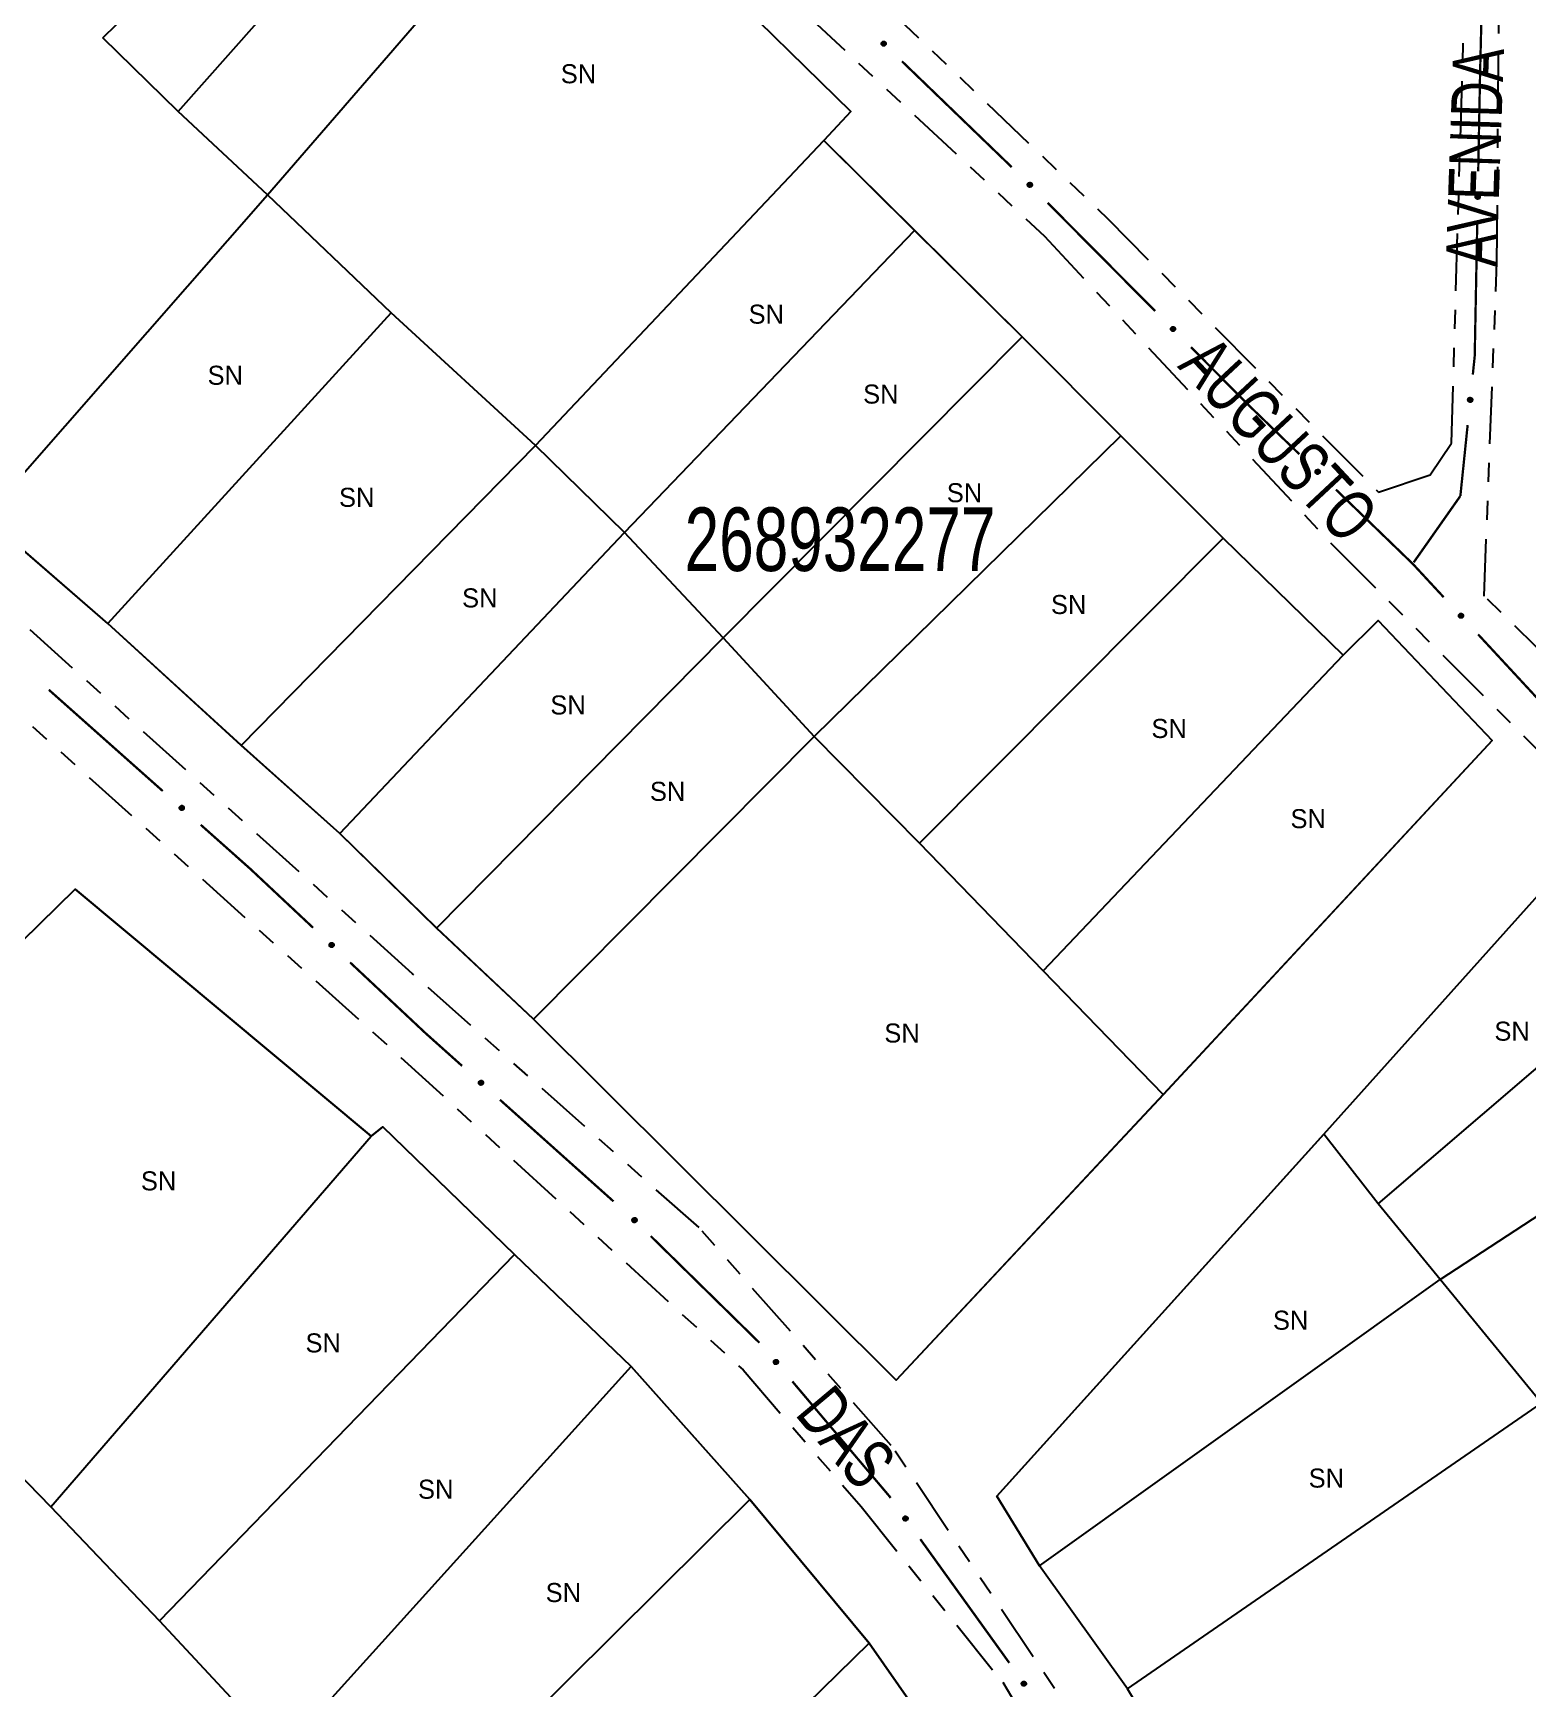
# Model space of a CAD drawing. Extents: x 207981 to 210201, y 4876477 to 4878908.
# Drawn here: x 209079.4 to 209197.1, y 4877688.4 to 4877818.8 of the extents above; entities that cross this region are included whole.
import ezdxf
from ezdxf.enums import TextEntityAlignment as Align

# ---------------------------------------------------------------- set-up
doc = ezdxf.new("R2010")
doc.units = 0
doc.header["$LTSCALE"] = 1.5
doc.header["$MEASUREMENT"] = 0
doc.linetypes.add('TRACO_25', pattern=[8, 3, -1, 1, -1, 1, -1])
for name, color, linetype in [('CD_MALHA_LOTES', 7, 'CONTINUOUS'), ('CD_TXT_QUADRA', 255, 'CONTINUOUS'), ('RU-QUADRA', 210, 'CONTINUOUS'), ('SV-EIXO-RUA-N-PAV', 6, 'CONTINUOUS'), ('SV-RUA-NAO-PAV', 7, 'CONTINUOUS'), ('SV-TXT-RUA-N-PAV', 7, 'CONTINUOUS'), ('Th_NmrPort', 1, 'CONTINUOUS')]:
    doc.layers.add(name, color=color, linetype=linetype)
doc.styles.add('ARIAL', font='ARIAL.SHX')

msp = doc.modelspace()

# ---------------------------------------------------------------- linework, layer by layer
at = {"layer": 'CD_MALHA_LOTES', "linetype": 'Continuous', "flags": 128}
for points in [[(209090.82, 4877812.59), (209115.28, 4877840.17)], [(209097.83, 4877806.03), (209121.98, 4877833.92)], [(209121.98, 4877833.92), (209143.77, 4877812.59)], [(209084.88, 4877818.38), (209085.95, 4877819.44)], [(209090.82, 4877812.59), (209084.88, 4877818.38)], [(209097.83, 4877806.03), (209090.82, 4877812.59)], [(209143.77, 4877812.59), (209141.64, 4877810.3)], [(209118.94, 4877786.3), (209141.64, 4877810.3)], [(209141.64, 4877810.3), (209148.8, 4877803.22)], [(209075.59, 4877780.66), (209097.83, 4877806.03)], [(209107.585, 4877796.7425), (209097.83, 4877806.03)], [(209125.94, 4877779.45), (209148.8, 4877803.22)], [(209148.8, 4877803.22), (209157.26, 4877794.84)], [(209085.26, 4877772.28), (209107.585, 4877796.7425)], [(209118.94, 4877786.3), (209107.585, 4877796.7425)], [(209133.72, 4877771.14), (209157.26, 4877794.84)], [(209157.26, 4877794.84), (209165.03, 4877787.06)], [(209140.88, 4877763.37), (209165.03, 4877787.06)], [(209165.03, 4877787.06), (209173.1, 4877778.99)], [(209095.77, 4877762.68), (209118.94, 4877786.3)], [(209125.94, 4877779.45), (209118.94, 4877786.3)], [(209085.26, 4877772.28), (209075.59, 4877780.66)], [(209103.55, 4877755.75), (209125.94, 4877779.45)], [(209133.72, 4877771.14), (209125.94, 4877779.45)], [(209149.18, 4877754.99), (209173.1, 4877778.99)], [(209173.1, 4877778.99), (209182.55, 4877769.77)], [(209095.77, 4877762.68), (209085.26, 4877772.28)], [(209182.55, 4877769.77), (209185.29, 4877772.51)], [(209185.29, 4877772.51), (209194.28, 4877763.07)], [(209111.16, 4877748.28), (209133.72, 4877771.14)], [(209133.72, 4877771.14), (209140.88, 4877763.37)], [(209158.93, 4877744.93), (209182.55, 4877769.77)], [(209103.55, 4877755.75), (209095.77, 4877762.68)], [(209140.88, 4877763.37), (209118.78, 4877741.12)], [(209149.18, 4877754.99), (209140.88, 4877763.37)], [(209194.28, 4877763.07), (209168.38, 4877735.18)], [(209111.16, 4877748.28), (209103.55, 4877755.75)], [(209158.93, 4877744.93), (209149.18, 4877754.99)], [(209181.03, 4877732.06), (209201.98, 4877755.45)], [(209057.49, 4877726.66), (209082.71, 4877751.35)], [(209082.71, 4877751.35), (209106.01, 4877731.9)], [(209118.78, 4877741.12), (209111.16, 4877748.28)], [(209185.29, 4877726.57), (209209.75, 4877747.52)], [(209168.38, 4877735.18), (209158.93, 4877744.93)], [(209147.35, 4877712.71), (209118.78, 4877741.12)], [(209190.17, 4877720.63), (209215.24, 4877737.01)], [(209168.38, 4877735.18), (209147.35, 4877712.71)], [(209106.01, 4877731.9), (209106.92, 4877732.65)], [(209106.92, 4877732.65), (209117.28, 4877722.6)], [(209080.79, 4877702.72), (209106.01, 4877731.9)], [(209181.03, 4877732.06), (209155.28, 4877703.56)], [(209185.29, 4877726.57), (209181.03, 4877732.06)], [(209080.79, 4877702.72), (209057.49, 4877726.66)], [(209190.17, 4877720.63), (209185.29, 4877726.57)], [(209089.34, 4877693.75), (209117.28, 4877722.6)], [(209117.28, 4877722.6), (209126.47, 4877713.78)], [(209158.63, 4877698.08), (209190.17, 4877720.63)], [(209198.17, 4877710.88), (209190.17, 4877720.63)], [(209099.01, 4877683.38), (209126.47, 4877713.78)], [(209126.47, 4877713.78), (209135.82, 4877703.31)], [(209165.56, 4877688.4), (209198.17, 4877710.88)], [(209089.34, 4877693.75), (209080.79, 4877702.72)], [(209107.18, 4877674.88), (209135.82, 4877703.31)], [(209135.82, 4877703.31), (209145.23, 4877691.98)], [(209155.28, 4877703.56), (209158.63, 4877698.08)], [(209165.56, 4877688.4), (209158.63, 4877698.08)], [(209095.32, 4877687.33), (209089.34, 4877693.75)], [(209117.02, 4877664.41), (209145.23, 4877691.98)], [(209145.23, 4877691.98), (209162.54, 4877667.19)], [(209184.15, 4877657.55), (209165.56, 4877688.4)]]:
    msp.add_lwpolyline(points, dxfattribs=at)
at = {"layer": 'RU-QUADRA', "linetype": 'Continuous', "flags": 128}
msp.add_lwpolyline([(209040.611129, 4877812.488469), (209066.138132, 4877838.033061), (209091.736931, 4877862.946178), (209100.42, 4877854.11), (209108.117114, 4877846.794555), (209115.28, 4877840.17), (209121.983131, 4877833.918968), (209143.77, 4877812.59), (209141.64, 4877810.3), (209148.80092, 4877803.215647), (209157.257666, 4877794.835088), (209165.02873, 4877787.064024), (209173.104542, 4877778.988212), (209182.551718, 4877769.769597), (209185.294446, 4877772.512326), (209194.284501, 4877763.06515), (209168.380954, 4877735.180744), (209147.353369, 4877712.705608), (209118.783281, 4877741.123322), (209111.164591, 4877748.284891), (209103.5459, 4877755.751207), (209095.774836, 4877762.684215), (209085.261044, 4877772.283765), (209075.585307, 4877780.664324)], close=True, dxfattribs=at)
for points in [[(209184.15, 4877657.55), (209165.56, 4877688.4), (209158.63, 4877698.08), (209155.28, 4877703.56), (209181.03, 4877732.06), (209201.98, 4877755.45), (209209.75, 4877747.52), (209217.98, 4877738.99), (209215.24, 4877737.01), (209240.23, 4877712.1), (209263.92, 4877687.64)], [(209162.542324, 4877667.189465), (209145.22932, 4877691.983396), (209135.824725, 4877703.311658), (209126.473566, 4877713.784957), (209117.282712, 4877722.601764), (209106.916284, 4877732.647581), (209106.007885, 4877731.899489), (209082.710139, 4877751.3499), (209057.488727, 4877726.662839), (209046.801687, 4877716.403281), (209037.397092, 4877707.85365), (209029.061202, 4877699.62463), (209018.374162, 4877690.006294), (209008.221475, 4877680.387959)]]:
    msp.add_lwpolyline(points, dxfattribs=at)
at = {"layer": 'SV-EIXO-RUA-N-PAV', "const_width": 0.18}
for points in [[(209193.323808, 4877815.661987), (209193.42581, 4877819.86447)], [(209147.801958, 4877816.539071), (209156.441479, 4877808.210885)], [(209193.308691, 4877814.865851), (209193.323808, 4877815.661987)], [(209193.175804, 4877807.867112), (209193.308691, 4877814.865851)], [(209159.278898, 4877805.391767), (209167.734562, 4877796.876972)], [(209192.899931, 4877793.337813), (209193.099868, 4877803.867833)], [(209170.553117, 4877794.038707), (209174.78095, 4877789.781309)], [(209192.750145, 4877791.877393), (209192.852173, 4877792.872174)], [(209192.852173, 4877792.872174), (209192.899931, 4877793.337813)], [(209174.78095, 4877789.781309), (209175.000629, 4877789.560094)], [(209175.000629, 4877789.560094), (209179.090083, 4877785.606308)], [(209191.769593, 4877782.317018), (209192.342029, 4877787.898267)], [(209181.96581, 4877782.825985), (209187.717263, 4877777.265338)], [(209188.095995, 4877777.089205), (209191.545668, 4877781.998355)], [(209191.545668, 4877781.998355), (209191.769593, 4877782.317018)], [(209187.717263, 4877777.265338), (209188.038881, 4877776.95439)], [(209188.038881, 4877776.95439), (209190.453123, 4877774.348106)], [(209193.171371, 4877771.413634), (209198.607867, 4877765.544689)], [(209080.625493, 4877767.055864), (209089.594405, 4877759.083498)], [(209092.584042, 4877756.426042), (209096.321088, 4877753.104223)], [(209096.321088, 4877753.104223), (209096.46215, 4877752.978835)], [(209096.46215, 4877752.978835), (209101.431222, 4877748.32033)], [(209104.349371, 4877745.584566), (209110.185668, 4877740.113036)], [(209110.185668, 4877740.113036), (209110.303707, 4877740.002375)], [(209110.303707, 4877740.002375), (209113.164093, 4877737.443083)], [(209116.145058, 4877734.775903), (209125.087954, 4877726.774365)], [(209128.012743, 4877724.04724), (209136.577444, 4877715.642129)], [(209139.170468, 4877712.597292), (209146.271949, 4877704.196759)], [(209146.271949, 4877704.196759), (209146.823173, 4877703.544702)], [(209146.823173, 4877703.544702), (209146.908526, 4877703.426041)], [(209149.244244, 4877700.178823), (209156.251397, 4877690.437171)]]:
    msp.add_lwpolyline(points, dxfattribs=at)
at = {"layer": 'SV-EIXO-RUA-N-PAV'}
for points in [[(209146.334992, 4877818.106072), (209146.383874, 4877818.107663), (209146.426211, 4877818.099033), (209146.459451, 4877818.081673), (209146.484824, 4877818.058672), (209146.508132, 4877818.032218), (209146.525746, 4877818.000363), (209146.537465, 4877817.960676), (209146.539404, 4877817.911651), (209146.527714, 4877817.868862), (209146.512437, 4877817.835363), (209146.489977, 4877817.807525), (209146.463899, 4877817.785313), (209146.430204, 4877817.768111), (209146.38987, 4877817.756628), (209146.340526, 4877817.755871), (209146.299078, 4877817.764616), (209146.267368, 4877817.782252), (209146.239524, 4877817.805009), (209146.216052, 4877817.832301), (209146.198942, 4877817.863671), (209146.187454, 4877817.904303), (209146.187352, 4877817.953014), (209146.195602, 4877817.994454), (209146.212788, 4877818.026403), (209146.235809, 4877818.053311), (209146.262058, 4877818.077011), (209146.293343, 4877818.096051), (209146.334992, 4877818.106072)], [(209157.846487, 4877806.990417), (209157.895393, 4877806.99094), (209157.937531, 4877806.981388), (209157.970384, 4877806.963306), (209157.995249, 4877806.939758), (209158.017974, 4877806.912801), (209158.034889, 4877806.880569), (209158.045738, 4877806.840636), (209158.046607, 4877806.79158), (209158.033985, 4877806.749056), (209158.017981, 4877806.715899), (209157.994919, 4877806.688558), (209157.968362, 4877806.666921), (209157.934299, 4877806.650457), (209157.893724, 4877806.639858), (209157.844376, 4877806.640178), (209157.803128, 4877806.649826), (209157.77181, 4877806.66815), (209157.74447, 4877806.691509), (209157.7216, 4877806.719307), (209157.705178, 4877806.751043), (209157.69458, 4877806.791916), (209157.695541, 4877806.840618), (209157.704694, 4877806.881868), (209157.722573, 4877806.913434), (209157.746177, 4877806.939833), (209157.772937, 4877806.962955), (209157.80463, 4877806.981307), (209157.846487, 4877806.990417)], [(209193.025048, 4877805.725908), (209192.990631, 4877805.760658), (209192.968158, 4877805.797561), (209192.958273, 4877805.833735), (209192.957873, 4877805.867979), (209192.961409, 4877805.903058), (209192.972778, 4877805.937638), (209192.993897, 4877805.973224), (209193.028514, 4877806.007993), (209193.067831, 4877806.02853), (209193.102777, 4877806.040119), (209193.13846, 4877806.042592), (209193.17248, 4877806.038585), (209193.20801, 4877806.025589), (209193.243863, 4877806.003834), (209193.277983, 4877805.96818), (209193.299767, 4877805.93185), (209193.308409, 4877805.896609), (209193.310669, 4877805.86072), (209193.306629, 4877805.82495), (209193.295274, 4877805.79107), (209193.273305, 4877805.75501), (209193.237668, 4877805.721801), (209193.201681, 4877805.69966), (209193.166572, 4877805.690525), (209193.131188, 4877805.689096), (209193.095961, 4877805.692216), (209193.060724, 4877805.702196), (209193.025048, 4877805.725908)], [(209169.120706, 4877795.637357), (209169.169612, 4877795.637879), (209169.211751, 4877795.628328), (209169.244604, 4877795.610246), (209169.269469, 4877795.586697), (209169.292193, 4877795.559741), (209169.309108, 4877795.527508), (209169.319958, 4877795.487575), (209169.320826, 4877795.43852), (209169.308204, 4877795.395996), (209169.2922, 4877795.362839), (209169.269138, 4877795.335497), (209169.242581, 4877795.31386), (209169.208519, 4877795.297397), (209169.167943, 4877795.286798), (209169.118595, 4877795.287118), (209169.077348, 4877795.296765), (209169.04603, 4877795.31509), (209169.018689, 4877795.338449), (209168.995819, 4877795.366247), (209168.979398, 4877795.397983), (209168.968799, 4877795.438856), (209168.969761, 4877795.487558), (209168.978913, 4877795.528807), (209168.996793, 4877795.560374), (209169.020396, 4877795.586773), (209169.047156, 4877795.609894), (209169.078849, 4877795.628247), (209169.120706, 4877795.637357)], [(209192.421921, 4877789.75613), (209192.390512, 4877789.793621), (209192.371184, 4877789.832264), (209192.36434, 4877789.869135), (209192.366788, 4877789.903293), (209192.373229, 4877789.937957), (209192.387432, 4877789.971473), (209192.411437, 4877790.00518), (209192.448823, 4877790.036951), (209192.489711, 4877790.054149), (209192.5255, 4877790.062793), (209192.561266, 4877790.062291), (209192.594835, 4877790.05547), (209192.629161, 4877790.039565), (209192.663082, 4877790.014905), (209192.69412, 4877789.976538), (209192.712809, 4877789.938523), (209192.718492, 4877789.902686), (209192.71776, 4877789.866733), (209192.710761, 4877789.831423), (209192.696628, 4877789.798604), (209192.671738, 4877789.764495), (209192.633464, 4877789.734363), (209192.595762, 4877789.71529), (209192.560014, 4877789.709105), (209192.524634, 4877789.710623), (209192.489788, 4877789.71666), (209192.455503, 4877789.729535), (209192.421921, 4877789.75613)], [(209180.501165, 4877784.395156), (209180.55005, 4877784.396674), (209180.592374, 4877784.387982), (209180.625588, 4877784.370572), (209180.650927, 4877784.347535), (209180.674196, 4877784.321046), (209180.691763, 4877784.289164), (209180.703423, 4877784.24946), (209180.705289, 4877784.200433), (209180.693536, 4877784.157661), (209180.678209, 4877784.124185), (209180.655708, 4877784.09638), (209180.629597, 4877784.074207), (209180.595877, 4877784.057054), (209180.555526, 4877784.045631), (209180.506181, 4877784.044947), (209180.464746, 4877784.053753), (209180.433062, 4877784.071436), (209180.405252, 4877784.094234), (209180.381821, 4877784.121562), (209180.364756, 4877784.152957), (209180.353328, 4877784.193605), (209180.353299, 4877784.242317), (209180.36161, 4877784.283744), (209180.378843, 4877784.315668), (209180.401905, 4877784.342542), (209180.428189, 4877784.366203), (209180.459502, 4877784.385196), (209180.501165, 4877784.395156)], [(209191.795364, 4877773.061083), (209191.844259, 4877773.059906), (209191.88604, 4877773.048897), (209191.918245, 4877773.029684), (209191.942277, 4877773.005286), (209191.964051, 4877772.977556), (209191.979836, 4877772.944756), (209191.989292, 4877772.90447), (209191.988455, 4877772.855414), (209191.974364, 4877772.813354), (209191.957217, 4877772.780773), (209191.933219, 4877772.754249), (209191.905927, 4877772.733548), (209191.871313, 4877772.718278), (209191.830394, 4877772.709094), (209191.781086, 4877772.711129), (209191.740199, 4877772.722203), (209191.709537, 4877772.741605), (209191.683024, 4877772.7659), (209191.661134, 4877772.794476), (209191.645825, 4877772.826763), (209191.636652, 4877772.867979), (209191.639306, 4877772.916619), (209191.649885, 4877772.957525), (209191.668851, 4877772.988452), (209191.693357, 4877773.014015), (209191.720904, 4877773.036192), (209191.753216, 4877773.053433), (209191.795364, 4877773.061083)], [(209091.054969, 4877757.932501), (209091.103747, 4877757.936065), (209091.146398, 4877757.929153), (209091.180312, 4877757.913149), (209091.206594, 4877757.891193), (209091.230951, 4877757.865702), (209091.249838, 4877757.834584), (209091.26315, 4877757.795403), (209091.267068, 4877757.746497), (209091.257116, 4877757.70327), (209091.243205, 4877757.669181), (209091.221888, 4877757.640459), (209091.196729, 4877757.617212), (209091.163756, 4877757.598662), (209091.123919, 4877757.585559), (209091.074646, 4877757.582809), (209091.032878, 4877757.589872), (209091.000482, 4877757.606213), (209090.971741, 4877757.627826), (209090.947186, 4877757.654149), (209090.928822, 4877757.684801), (209090.915702, 4877757.724936), (209090.913633, 4877757.773604), (209090.920202, 4877757.815342), (209090.936083, 4877757.84796), (209090.957999, 4877757.875776), (209090.983269, 4877757.900517), (209091.013759, 4877757.920805), (209091.054969, 4877757.932501)], [(209102.860765, 4877747.131025), (209102.90962, 4877747.133294), (209102.952074, 4877747.125254), (209102.985552, 4877747.108357), (209103.011242, 4877747.085712), (209103.034915, 4877747.059584), (209103.05297, 4877747.027977), (209103.065239, 4877746.988457), (209103.06786, 4877746.939464), (209103.056765, 4877746.896516), (209103.041956, 4877746.862808), (209103.019885, 4877746.83466), (209102.994118, 4877746.812088), (209102.960666, 4877746.794419), (209102.920495, 4877746.782377), (209102.871166, 4877746.780934), (209102.829601, 4877746.789101), (209102.797648, 4877746.806295), (209102.769491, 4877746.828663), (209102.745642, 4877746.855627), (209102.728097, 4877746.886756), (209102.716045, 4877746.927223), (209102.715267, 4877746.975929), (209102.72294, 4877747.017479), (209102.73968, 4877747.049664), (209102.762325, 4877747.07689), (209102.788242, 4877747.100952), (209102.819259, 4877747.120425), (209102.860765, 4877747.131025)], [(209114.6209, 4877736.287335), (209114.66969, 4877736.29074), (209114.712318, 4877736.283689), (209114.74618, 4877736.267575), (209114.77239, 4877736.245533), (209114.796664, 4877736.219963), (209114.815449, 4877736.188784), (209114.828634, 4877736.14956), (209114.832393, 4877736.100641), (209114.8223, 4877736.057447), (209114.808278, 4877736.023404), (209114.786867, 4877735.99475), (209114.761632, 4877735.971585), (209114.7286, 4877735.953143), (209114.68872, 4877735.94017), (209114.639438, 4877735.937581), (209114.597694, 4877735.94478), (209114.56535, 4877735.961226), (209114.536681, 4877735.982933), (209114.512211, 4877736.009335), (209114.493948, 4877736.040048), (209114.480958, 4877736.080224), (209114.479047, 4877736.128899), (209114.485752, 4877736.170616), (209114.50174, 4877736.203182), (209114.523746, 4877736.230926), (209114.549096, 4877736.255585), (209114.579652, 4877736.275773), (209114.6209, 4877736.287335)], [(209126.715111, 4877725.474925), (209126.764006, 4877725.476078), (209126.806265, 4877725.467071), (209126.839348, 4877725.449413), (209126.864514, 4877725.426187), (209126.887584, 4877725.399526), (209126.904913, 4877725.367514), (209126.916276, 4877725.327724), (209126.917777, 4877725.278684), (209126.905704, 4877725.236001), (209126.890129, 4877725.20264), (209126.867421, 4877725.175004), (209126.841145, 4877725.153026), (209126.807298, 4877725.136126), (209126.766862, 4877725.125004), (209126.717514, 4877725.124688), (209126.676146, 4877725.133803), (209126.644594, 4877725.151722), (209126.616955, 4877725.174727), (209126.593729, 4877725.202229), (209126.576899, 4877725.23375), (209126.565775, 4877725.274483), (209126.566109, 4877725.323194), (209126.574729, 4877725.364557), (209126.5922, 4877725.396352), (209126.615461, 4877725.423053), (209126.641921, 4877725.446517), (209126.673375, 4877725.465276), (209126.715111, 4877725.474925)], [(209137.870597, 4877714.305456), (209137.919388, 4877714.302062), (209137.960627, 4877714.289169), (209137.991928, 4877714.268516), (209138.014828, 4877714.243053), (209138.035322, 4877714.214364), (209138.049603, 4877714.180881), (209138.057222, 4877714.140208), (209138.054161, 4877714.09124), (209138.038177, 4877714.049863), (209138.01957, 4877714.018093), (209137.994394, 4877713.992685), (209137.966191, 4877713.973243), (209137.93092, 4877713.959558), (209137.889626, 4877713.95224), (209137.840462, 4877713.956509), (209137.800119, 4877713.969427), (209137.770368, 4877713.990199), (209137.744985, 4877714.015671), (209137.724413, 4877714.045211), (209137.710584, 4877714.078159), (209137.703291, 4877714.119749), (209137.708147, 4877714.168218), (209137.720571, 4877714.208602), (209137.74092, 4877714.238637), (209137.766561, 4877714.263062), (209137.795085, 4877714.283968), (209137.828145, 4877714.299725), (209137.870597, 4877714.305456)], [(209148.081849, 4877701.983352), (209148.130225, 4877701.976156), (209148.170331, 4877701.960079), (209148.199921, 4877701.937042), (209148.220762, 4877701.909867), (209148.238951, 4877701.879665), (209148.250572, 4877701.845168), (209148.254988, 4877701.804024), (209148.24811, 4877701.755445), (209148.228941, 4877701.715444), (209148.207908, 4877701.685225), (209148.180823, 4877701.661862), (209148.151186, 4877701.644684), (209148.114954, 4877701.633798), (209148.073215, 4877701.62973), (209148.024534, 4877701.637828), (209147.985324, 4877701.653859), (209147.957288, 4877701.676893), (209147.933973, 4877701.704271), (209147.915773, 4877701.735328), (209147.904561, 4877701.769256), (209147.90054, 4877701.811289), (209147.90917, 4877701.85923), (209147.924713, 4877701.89852), (209147.947346, 4877701.926872), (209147.974817, 4877701.949219), (209148.004889, 4877701.967831), (209148.039079, 4877701.980956), (209148.081849, 4877701.983352)], [(209157.409683, 4877688.979727), (209157.457804, 4877688.970984), (209157.497373, 4877688.953629), (209157.52621, 4877688.929656), (209157.546168, 4877688.901826), (209157.563379, 4877688.871056), (209157.573888, 4877688.836205), (209157.576983, 4877688.79494), (209157.568551, 4877688.746607), (209157.548109, 4877688.70724), (209157.526118, 4877688.677712), (209157.498297, 4877688.65523), (209157.468125, 4877688.63901), (209157.431563, 4877688.629292), (209157.389714, 4877688.626564), (209157.341319, 4877688.636219), (209157.302643, 4877688.653499), (209157.275359, 4877688.677419), (209157.252935, 4877688.705531), (209157.235739, 4877688.737156), (209157.225621, 4877688.771426), (209157.22295, 4877688.813566), (209157.233113, 4877688.861206), (209157.249907, 4877688.899978), (209157.273438, 4877688.92759), (209157.301612, 4877688.949044), (209157.332264, 4877688.966682), (209157.366858, 4877688.978704), (209157.409683, 4877688.979727)]]:
    msp.add_lwpolyline(points, close=True, dxfattribs=at)
for points in [[(209146.187352, 4877817.953014), (209146.430204, 4877817.768111)], [(209146.187454, 4877817.904303), (209146.38987, 4877817.756628)], [(209146.191229, 4877817.927095), (209146.40749, 4877817.764114)], [(209146.192344, 4877817.971507), (209146.442918, 4877817.779239)], [(209146.195602, 4877817.994454), (209146.463899, 4877817.785313)], [(209146.198814, 4877817.881878), (209146.35929, 4877817.761299)], [(209146.198942, 4877817.863671), (209146.340526, 4877817.755871)], [(209146.20616, 4877818.007466), (209146.474417, 4877817.798153)], [(209146.211063, 4877817.845432), (209146.314843, 4877817.764344)], [(209146.212788, 4877818.026403), (209146.489977, 4877817.807525)], [(209146.216052, 4877817.832301), (209146.299078, 4877817.764616)], [(209146.22587, 4877818.037743), (209146.498128, 4877817.820783)], [(209146.235809, 4877818.053311), (209146.512437, 4877817.835363)], [(209146.252421, 4877818.063321), (209146.517731, 4877817.856849)], [(209146.262058, 4877818.077011), (209146.527714, 4877817.868862)], [(209146.281008, 4877818.083146), (209146.530565, 4877817.893755)], [(209146.293343, 4877818.096051), (209146.539404, 4877817.911651)], [(209146.313525, 4877818.099183), (209146.534592, 4877817.937255)], [(209146.334992, 4877818.106072), (209146.537465, 4877817.960676)], [(209146.361653, 4877818.105857), (209146.525989, 4877817.985349)], [(209146.383874, 4877818.107663), (209146.525746, 4877818.000363)], [(209146.40803, 4877818.102847), (209146.509881, 4877818.021724)], [(209146.426211, 4877818.099033), (209146.508132, 4877818.032218)], [(209157.69458, 4877806.791916), (209157.893724, 4877806.639858)], [(209157.695541, 4877806.840618), (209157.934299, 4877806.650457)], [(209157.698852, 4877806.81462), (209157.911503, 4877806.646957)], [(209157.700936, 4877806.858997), (209157.947254, 4877806.661306)], [(209157.704694, 4877806.881868), (209157.968362, 4877806.666921)], [(209157.705178, 4877806.751043), (209157.844376, 4877806.640178)], [(209157.705448, 4877806.769249), (209157.863254, 4877806.645196)], [(209157.715533, 4877806.894646), (209157.979158, 4877806.679527)], [(209157.716898, 4877806.732544), (209157.818884, 4877806.64921)], [(209157.7216, 4877806.719307), (209157.803128, 4877806.649826)], [(209157.722573, 4877806.913434), (209157.994919, 4877806.688558)], [(209157.735899, 4877806.924486), (209158.003357, 4877806.701635)], [(209157.746177, 4877806.939833), (209158.017981, 4877806.715899)], [(209157.763003, 4877806.949479), (209158.023743, 4877806.737264)], [(209157.772937, 4877806.962955), (209158.033985, 4877806.749056)], [(209157.792016, 4877806.968675), (209158.037379, 4877806.773881)], [(209157.80463, 4877806.981307), (209158.046607, 4877806.79158)], [(209157.824875, 4877806.983998), (209158.042354, 4877806.817283)], [(209157.846487, 4877806.990417), (209158.045738, 4877806.840636)], [(209157.873138, 4877806.989619), (209158.034803, 4877806.865553)], [(209157.895393, 4877806.99094), (209158.034889, 4877806.880569)], [(209157.919437, 4877806.985599), (209158.019493, 4877806.902271)], [(209157.937531, 4877806.981388), (209158.017974, 4877806.912801)], [(209192.968158, 4877805.797561), (209192.961409, 4877805.903058)], [(209192.977729, 4877805.781639), (209192.967912, 4877805.911479)], [(209192.990631, 4877805.760658), (209192.972778, 4877805.937638)], [(209193.00707, 4877805.745598), (209192.983618, 4877805.948029)], [(209193.025048, 4877805.725908), (209192.993897, 4877805.973224)], [(209193.0447, 4877805.714859), (209193.013019, 4877805.987049)], [(209193.060724, 4877805.702196), (209193.028514, 4877806.007993)], [(209193.078574, 4877805.701933), (209193.047644, 4877806.013687)], [(209193.095961, 4877805.692216), (209193.067831, 4877806.02853)], [(209193.112551, 4877805.694464), (209193.083426, 4877806.029385)], [(209193.131188, 4877805.689096), (209193.102777, 4877806.040119)], [(209193.149361, 4877805.6924), (209193.123198, 4877806.039548)], [(209193.166572, 4877805.690525), (209193.13846, 4877806.042592)], [(209193.184961, 4877805.698548), (209193.155914, 4877806.037562)], [(209193.201681, 4877805.69966), (209193.17248, 4877806.038585)], [(209193.220718, 4877805.712881), (209193.191204, 4877806.027338)], [(209193.237668, 4877805.721801), (209193.20801, 4877806.025589)], [(209193.25403, 4877805.742274), (209193.22639, 4877806.011658)], [(209193.273305, 4877805.75501), (209193.243863, 4877806.003834)], [(209193.282015, 4877805.778591), (209193.26124, 4877805.978242)], [(209193.295274, 4877805.79107), (209193.277983, 4877805.96818)], [(209193.300398, 4877805.812361), (209193.289242, 4877805.943591)], [(209193.306629, 4877805.82495), (209193.299767, 4877805.93185)], [(209168.968799, 4877795.438856), (209169.167943, 4877795.286798)], [(209168.969761, 4877795.487558), (209169.208519, 4877795.297397)], [(209168.973071, 4877795.46156), (209169.185723, 4877795.293897)], [(209168.975155, 4877795.505937), (209169.221473, 4877795.308245)], [(209168.978913, 4877795.528807), (209169.242581, 4877795.31386)], [(209168.979398, 4877795.397983), (209169.118595, 4877795.287118)], [(209168.979667, 4877795.416188), (209169.137473, 4877795.292135)], [(209168.989753, 4877795.541586), (209169.253377, 4877795.326467)], [(209168.991118, 4877795.379484), (209169.093103, 4877795.296149)], [(209168.995819, 4877795.366247), (209169.077348, 4877795.296765)], [(209168.996793, 4877795.560374), (209169.269138, 4877795.335497)], [(209169.010119, 4877795.571426), (209169.277576, 4877795.348574)], [(209169.020396, 4877795.586773), (209169.2922, 4877795.362839)], [(209169.037222, 4877795.596418), (209169.297962, 4877795.384204)], [(209169.047156, 4877795.609894), (209169.308204, 4877795.395996)], [(209169.066235, 4877795.615615), (209169.311598, 4877795.420821)], [(209169.078849, 4877795.628247), (209169.320826, 4877795.43852)], [(209169.099094, 4877795.630938), (209169.316574, 4877795.464223)], [(209169.120706, 4877795.637357), (209169.319958, 4877795.487575)], [(209169.147357, 4877795.636559), (209169.309023, 4877795.512493)], [(209169.169612, 4877795.637879), (209169.309108, 4877795.527508)], [(209169.193657, 4877795.632538), (209169.293713, 4877795.549211)], [(209169.211751, 4877795.628328), (209169.292193, 4877795.559741)], [(209192.371184, 4877789.832264), (209192.373229, 4877789.937957)], [(209192.379399, 4877789.815602), (209192.380409, 4877789.945808)], [(209192.390512, 4877789.793621), (209192.387432, 4877789.971473)], [(209192.405642, 4877789.777247), (209192.399099, 4877789.980927)], [(209192.421921, 4877789.75613), (209192.411437, 4877790.00518)], [(209192.440587, 4877789.743486), (209192.431642, 4877790.017368)], [(209192.455503, 4877789.729535), (209192.448823, 4877790.036951)], [(209192.473269, 4877789.727789), (209192.468361, 4877790.041035)], [(209192.489788, 4877789.71666), (209192.489711, 4877790.054149)], [(209192.506508, 4877789.717521), (209192.505324, 4877790.053704)], [(209192.524634, 4877789.710623), (209192.5255, 4877790.062793)], [(209192.543018, 4877789.712405), (209192.545803, 4877790.060526)], [(209192.560014, 4877789.709105), (209192.561266, 4877790.062291)], [(209192.579007, 4877789.715572), (209192.578241, 4877790.055827)], [(209192.595762, 4877789.71529), (209192.594835, 4877790.05547)], [(209192.615831, 4877789.726884), (209192.612559, 4877790.042706)], [(209192.633464, 4877789.734363), (209192.629161, 4877790.039565)], [(209192.651471, 4877789.753405), (209192.64632, 4877790.024155)], [(209192.671738, 4877789.764495), (209192.663082, 4877790.014905)], [(209192.682378, 4877789.787271), (209192.678271, 4877789.987957)], [(209192.696628, 4877789.798604), (209192.69412, 4877789.976538)], [(209192.703505, 4877789.819396), (209192.703296, 4877789.951098)], [(209192.710761, 4877789.831423), (209192.712809, 4877789.938523)], [(209180.353299, 4877784.242317), (209180.595877, 4877784.057054)], [(209180.353328, 4877784.193605), (209180.555526, 4877784.045631)], [(209180.357137, 4877784.216392), (209180.573157, 4877784.053091)], [(209180.358318, 4877784.260802), (209180.608608, 4877784.068164)], [(209180.36161, 4877784.283744), (209180.629597, 4877784.074207)], [(209180.364655, 4877784.171164), (209180.524953, 4877784.050348)], [(209180.364756, 4877784.152957), (209180.506181, 4877784.044947)], [(209180.372187, 4877784.296741), (209180.640134, 4877784.08703)], [(209180.37685, 4877784.1347), (209180.480511, 4877784.053458)], [(209180.378843, 4877784.315668), (209180.655708, 4877784.09638)], [(209180.381821, 4877784.121562), (209180.464746, 4877784.053753)], [(209180.391942, 4877784.326989), (209180.663878, 4877784.109626)], [(209180.401905, 4877784.342542), (209180.678209, 4877784.124185)], [(209180.418531, 4877784.352528), (209180.683536, 4877784.145663)], [(209180.428189, 4877784.366203), (209180.693536, 4877784.157661)], [(209180.447147, 4877784.37231), (209180.696423, 4877784.18255)], [(209180.459502, 4877784.385196), (209180.705289, 4877784.200433)], [(209180.479688, 4877784.388299), (209180.700515, 4877784.226044)], [(209180.501165, 4877784.395156), (209180.703423, 4877784.24946)], [(209180.527826, 4877784.394901), (209180.691983, 4877784.27415)], [(209180.55005, 4877784.396674), (209180.691763, 4877784.289164)], [(209180.574198, 4877784.391823), (209180.675929, 4877784.310549)], [(209180.592374, 4877784.387982), (209180.674196, 4877784.321046)], [(209191.636652, 4877772.867979), (209191.830394, 4877772.709094)], [(209191.639306, 4877772.916619), (209191.871313, 4877772.718278)], [(209191.641711, 4877772.890522), (209191.848409, 4877772.715572)], [(209191.645335, 4877772.934799), (209191.884636, 4877772.72867)], [(209191.645825, 4877772.826763), (209191.781086, 4877772.711129)], [(209191.646726, 4877772.844948), (209191.800128, 4877772.715487)], [(209191.649885, 4877772.957525), (209191.905927, 4877772.733548)], [(209191.656895, 4877772.807867), (209191.755924, 4877772.721041)], [(209191.661134, 4877772.794476), (209191.740199, 4877772.722203)], [(209191.661162, 4877772.96992), (209191.917154, 4877772.745771)], [(209191.668851, 4877772.988452), (209191.933219, 4877772.754249)], [(209191.682553, 4877772.999034), (209191.942106, 4877772.767025)], [(209191.693357, 4877773.014015), (209191.957217, 4877772.780773)], [(209191.710508, 4877773.02307), (209191.963718, 4877772.801924)], [(209191.720904, 4877773.036192), (209191.974364, 4877772.813354)], [(209191.740171, 4877773.041246), (209191.978618, 4877772.838046)], [(209191.753216, 4877773.053433), (209191.988455, 4877772.855414)], [(209191.773542, 4877773.055419), (209191.985098, 4877772.881249)], [(209191.795364, 4877773.061083), (209191.989292, 4877772.90447)], [(209191.821971, 4877773.05936), (209191.979229, 4877772.929752)], [(209191.844259, 4877773.059906), (209191.979836, 4877772.944756)], [(209191.868103, 4877773.053733), (209191.965204, 4877772.96698)], [(209191.88604, 4877773.048897), (209191.964051, 4877772.977556)], [(209090.913633, 4877757.773604), (209091.163756, 4877757.598662)], [(209090.915702, 4877757.724936), (209091.123919, 4877757.585559)], [(209090.917874, 4877757.792282), (209091.176011, 4877757.610295)], [(209090.918554, 4877757.747862), (209091.141222, 4877757.59375)], [(209090.920202, 4877757.815342), (209091.196729, 4877757.617212)], [(209090.927959, 4877757.702988), (209091.093176, 4877757.588991)], [(209090.928822, 4877757.684801), (209091.074646, 4877757.582809)], [(209090.930225, 4877757.828771), (209091.20672, 4877757.630465)], [(209090.936083, 4877757.84796), (209091.221888, 4877757.640459)], [(209090.94167, 4877757.667067), (209091.048642, 4877757.590238)], [(209090.947186, 4877757.654149), (209091.032878, 4877757.589872)], [(209090.948696, 4877757.85982), (209091.229497, 4877757.654035)], [(209090.957999, 4877757.875776), (209091.243205, 4877757.669181)], [(209090.974192, 4877757.886449), (209091.247627, 4877757.690863)], [(209090.983269, 4877757.900517), (209091.257116, 4877757.70327)], [(209091.001955, 4877757.907413), (209091.258959, 4877757.728258)], [(209091.013759, 4877757.920805), (209091.267068, 4877757.746497)], [(209091.033797, 4877757.924751), (209091.261225, 4877757.771885)], [(209091.054969, 4877757.932501), (209091.26315, 4877757.795403)], [(209091.081617, 4877757.933363), (209091.250687, 4877757.819592)], [(209091.103747, 4877757.936065), (209091.249838, 4877757.834584)], [(209091.128077, 4877757.932229), (209091.233123, 4877757.855287)], [(209091.146398, 4877757.929153), (209091.230951, 4877757.865702)], [(209102.715267, 4877746.975929), (209102.960666, 4877746.794419)], [(209102.716045, 4877746.927223), (209102.920495, 4877746.782377)], [(209102.719504, 4877746.950066), (209102.938009, 4877746.790107)], [(209102.720001, 4877746.994489), (209102.973224, 4877746.805723)], [(209102.72294, 4877747.017479), (209102.994118, 4877746.812088)], [(209102.727716, 4877746.904959), (209102.889853, 4877746.786622)], [(209102.728097, 4877746.886756), (209102.871166, 4877746.780934)], [(209102.733316, 4877747.030637), (209103.004457, 4877746.825072)], [(209102.73968, 4877747.049664), (209103.019885, 4877746.83466)], [(209102.740471, 4877746.868686), (209102.845368, 4877746.789049)], [(209102.745642, 4877746.855627), (209102.829601, 4877746.789101)], [(209102.752603, 4877747.061185), (209103.02785, 4877746.84803)], [(209102.762325, 4877747.07689), (209103.041956, 4877746.862808)], [(209102.778796, 4877747.08713), (209103.046951, 4877746.884365)], [(209102.788242, 4877747.100952), (209103.056765, 4877746.896516)], [(209102.807105, 4877747.10735), (209103.05927, 4877746.921446)], [(209102.819259, 4877747.120425), (209103.06786, 4877746.939464)], [(209102.839395, 4877747.123838), (209103.062692, 4877746.964998)], [(209102.860765, 4877747.131025), (209103.065239, 4877746.988457)], [(209102.887427, 4877747.131179), (209103.053422, 4877747.012967)], [(209102.90962, 4877747.133294), (209103.05297, 4877747.027977)], [(209102.933841, 4877747.128815), (209103.03681, 4877747.049115)], [(209102.952074, 4877747.125254), (209103.034915, 4877747.059584)], [(209114.514391, 4877736.215), (209114.79452, 4877736.008302)], [(209114.523746, 4877736.230926), (209114.808278, 4877736.023404)], [(209114.539974, 4877736.241546), (209114.812771, 4877736.045071)], [(209114.549096, 4877736.255585), (209114.8223, 4877736.057447)], [(209114.567805, 4877736.26242), (209114.824224, 4877736.082429)], [(209114.579652, 4877736.275773), (209114.832393, 4877736.100641)], [(209114.599704, 4877736.279653), (209114.826632, 4877736.126048)], [(209114.6209, 4877736.287335), (209114.828634, 4877736.14956)], [(209114.647551, 4877736.28811), (209114.816249, 4877736.173789)], [(209114.66969, 4877736.29074), (209114.815449, 4877736.188784)], [(209114.694007, 4877736.286825), (209114.798802, 4877736.209541)], [(209114.712318, 4877736.283689), (209114.796664, 4877736.219963)], [(209114.479047, 4877736.128899), (209114.7286, 4877735.953143)], [(209114.480958, 4877736.080224), (209114.68872, 4877735.94017)], [(209114.483349, 4877736.147564), (209114.740892, 4877735.964736)], [(209114.483884, 4877736.103141), (209114.70605, 4877735.948305)], [(209114.485752, 4877736.170616), (209114.761632, 4877735.971585)], [(209114.493143, 4877736.058237), (209114.657988, 4877735.943702)], [(209114.493948, 4877736.040048), (209114.639438, 4877735.937581)], [(209114.495819, 4877736.184011), (209114.771666, 4877735.984806)], [(209114.50174, 4877736.203182), (209114.786867, 4877735.99475)], [(209114.506738, 4877736.022271), (209114.613458, 4877735.945094)], [(209114.512211, 4877736.009335), (209114.597694, 4877735.94478)], [(209126.565775, 4877725.274483), (209126.766862, 4877725.125004)], [(209126.566109, 4877725.323194), (209126.807298, 4877725.136126)], [(209126.569754, 4877725.297241), (209126.784549, 4877725.132332)], [(209126.571266, 4877725.34164), (209126.820111, 4877725.14714)], [(209126.574729, 4877725.364557), (209126.841145, 4877725.153026)], [(209126.576899, 4877725.23375), (209126.717514, 4877725.124688)], [(209126.576934, 4877725.251958), (209126.736326, 4877725.129949)], [(209126.585403, 4877725.377475), (209126.851778, 4877725.165771)], [(209126.588857, 4877725.215403), (209126.691908, 4877725.13339)], [(209126.5922, 4877725.396352), (209126.867421, 4877725.175004)], [(209126.593729, 4877725.202229), (209126.676146, 4877725.133803)], [(209126.605383, 4877725.407575), (209126.87569, 4877725.188189)], [(209126.615461, 4877725.423053), (209126.890129, 4877725.20264)], [(209126.632162, 4877725.432914), (209126.895615, 4877725.224078)], [(209126.641921, 4877725.446517), (209126.905704, 4877725.236001)], [(209126.660925, 4877725.452483), (209126.908778, 4877725.260868)], [(209126.673375, 4877725.465276), (209126.917777, 4877725.278684)], [(209126.693584, 4877725.468229), (209126.913194, 4877725.30433)], [(209126.715111, 4877725.474925), (209126.916276, 4877725.327724)], [(209126.74177, 4877725.474471), (209126.905021, 4877725.352498)], [(209126.764006, 4877725.476078), (209126.904913, 4877725.367514)], [(209126.788118, 4877725.471047), (209126.889239, 4877725.389016)], [(209126.806265, 4877725.467071), (209126.887584, 4877725.399526)], [(209137.703291, 4877714.119749), (209137.889626, 4877713.95224)], [(209137.708147, 4877714.168218), (209137.93092, 4877713.959558)], [(209137.709366, 4877714.142039), (209137.907917, 4877713.957894)], [(209137.710584, 4877714.078159), (209137.840462, 4877713.956509)], [(209137.71231, 4877714.096284), (209137.859681, 4877713.96)], [(209137.714995, 4877714.186106), (209137.944701, 4877713.969335)], [(209137.720571, 4877714.208602), (209137.966191, 4877713.973243)], [(209137.720786, 4877714.058781), (209137.815775, 4877713.967552)], [(209137.724413, 4877714.045211), (209137.800119, 4877713.969427)], [(209137.732399, 4877714.220473), (209137.977961, 4877713.984945)], [(209137.74092, 4877714.238637), (209137.994394, 4877713.992685)], [(209137.755088, 4877714.248587), (209138.003851, 4877714.005045)], [(209137.766561, 4877714.263062), (209138.01957, 4877714.018093)], [(209137.784105, 4877714.27133), (209138.027024, 4877714.038928)], [(209137.795085, 4877714.283968), (209138.038177, 4877714.049863)], [(209137.814561, 4877714.288143), (209138.043547, 4877714.074337)], [(209137.828145, 4877714.299725), (209138.054161, 4877714.09124)], [(209137.848541, 4877714.300787), (209138.05198, 4877714.117201)], [(209137.870597, 4877714.305456), (209138.057222, 4877714.140208)], [(209137.897099, 4877714.302527), (209138.048316, 4877714.16592)], [(209137.919388, 4877714.302062), (209138.049603, 4877714.180881)], [(209137.942928, 4877714.294814), (209138.035994, 4877714.203746)], [(209137.960627, 4877714.289169), (209138.035322, 4877714.214364)], [(209147.90054, 4877701.811289), (209148.073215, 4877701.62973)], [(209147.904561, 4877701.769256), (209148.024534, 4877701.637828)], [(209147.907698, 4877701.787191), (209148.043968, 4877701.639806)], [(209147.908339, 4877701.833036), (209148.091891, 4877701.633937)], [(209147.90917, 4877701.85923), (209148.114954, 4877701.633798)], [(209147.913217, 4877701.74914), (209148.000786, 4877701.650766)], [(209147.915773, 4877701.735328), (209147.985324, 4877701.653859)], [(209147.917395, 4877701.876528), (209148.129457, 4877701.642468)], [(209147.924713, 4877701.89852), (209148.151186, 4877701.644684)], [(209147.937432, 4877701.90943), (209148.163835, 4877701.65543)], [(209147.947346, 4877701.926872), (209148.180823, 4877701.661862)], [(209147.962249, 4877701.935685), (209148.191217, 4877701.673445)], [(209147.974817, 4877701.949219), (209148.207908, 4877701.685225)], [(209147.992954, 4877701.95609), (209148.216967, 4877701.705414)], [(209148.004889, 4877701.967831), (209148.228941, 4877701.715444)], [(209148.024631, 4877701.970471), (209148.236207, 4877701.739423)], [(209148.039079, 4877701.980956), (209148.24811, 4877701.755445)], [(209148.059495, 4877701.980421), (209148.247964, 4877701.781497)], [(209148.081849, 4877701.983352), (209148.254988, 4877701.804024)], [(209148.108041, 4877701.978361), (209148.248119, 4877701.830354)], [(209148.130225, 4877701.976156), (209148.250572, 4877701.845168)], [(209148.153127, 4877701.96709), (209148.238791, 4877701.869027)], [(209148.170331, 4877701.960079), (209148.238951, 4877701.879665)], [(209157.22295, 4877688.813566), (209157.389714, 4877688.626564)], [(209157.225621, 4877688.771426), (209157.341319, 4877688.636219)], [(209157.229332, 4877688.789252), (209157.360805, 4877688.637572)], [(209157.231443, 4877688.835052), (209157.408516, 4877688.63017)], [(209157.233113, 4877688.861206), (209157.431563, 4877688.629292)], [(209157.233628, 4877688.751043), (209157.317997, 4877688.649912)], [(209157.235739, 4877688.737156), (209157.302643, 4877688.653499)], [(209157.241889, 4877688.878232), (209157.446336, 4877688.637492)], [(209157.249907, 4877688.899978), (209157.468125, 4877688.63901)], [(209157.262969, 4877688.910474), (209157.481112, 4877688.649345)], [(209157.273438, 4877688.92759), (209157.498297, 4877688.65523)], [(209157.288615, 4877688.93592), (209157.509058, 4877688.666473)], [(209157.301612, 4877688.949044), (209157.526118, 4877688.677712)], [(209157.319959, 4877688.95533), (209157.53582, 4877688.6976)], [(209157.332264, 4877688.966682), (209157.548109, 4877688.70724)], [(209157.352081, 4877688.968688), (209157.55614, 4877688.730975)], [(209157.366858, 4877688.978704), (209157.568551, 4877688.746607)], [(209157.387247, 4877688.977515), (209157.56924, 4877688.77265)], [(209157.409683, 4877688.979727), (209157.576983, 4877688.79494)], [(209157.435701, 4877688.973899), (209157.570962, 4877688.821476)], [(209157.457804, 4877688.970984), (209157.573888, 4877688.836205)], [(209157.480403, 4877688.961188), (209157.562879, 4877688.860429)], [(209157.497373, 4877688.953629), (209157.563379, 4877688.871056)]]:
    msp.add_lwpolyline(points, dxfattribs=at)
at = {"layer": 'SV-RUA-NAO-PAV', "linetype": 'TRACO_25'}
for points in [[(208921.375043, 4877907.488089, 4.011136), (208985.847464, 4877850.144829, 5.185545), (209023.856104, 4877814.767998, 5.610332), (209041.33236, 4877799.087997, 5.785244), (209057.001385, 4877784.211225, 5.83966), (209108.353467, 4877738.10866, 5.789757), (209135.2841, 4877713.515107, 5.939467), (209144.577248, 4877702.73784, 6.064226), (209155.730616, 4877688.918036, 6.737922), (209165.82614, 4877672.070304, 7.611233), (209172.470142, 4877657.897039, 8.060364), (209180.117971, 4877645.156256, 8.73406), (209206.039233, 4877611.903746, 10.380875), (209240.903252, 4877567.969414, 11.877978), (209274.89281, 4877525.126324, 13.200419)], [(209274.895643, 4877625.715071, 11.129426), (209265.390933, 4877615.984241, 11.129426), (209238.18571, 4877590.861768, 11.129426), (209235.786564, 4877587.418951, 11.129426), (209235.057998, 4877585.915037, 11.129426), (209220.14739, 4877602.903991, 10.780102), (209192.822938, 4877636.662854, 9.133288), (209173.590297, 4877665.7101, 7.71104), (209164.83745, 4877680.954327, 6.98744), (209146.958529, 4877707.550968, 5.864612), (209131.821231, 4877724.711616, 5.789757), (209109.265122, 4877744.698189, 5.764805), (209065.709927, 4877783.842897, 5.789757), (209041.328719, 4877806.084081, 5.290722), (208993.913123, 4877849.291517, 5.360457), (208931.976245, 4877907.487811, 4.26101)], [(209054.452263, 4877907.484592, 3.781192), (209075.682767, 4877884.882736, 5.092766), (209095.281793, 4877864.63729, 4.342556), (209131.214148, 4877828.664905, 6.188984), (209159.034727, 4877802.761406, 7.960557), (209181.89898, 4877778.268277, 8.235026), (209218.108545, 4877742.07497, 8.634254), (209242.814751, 4877717.853263, 8.908723), (209270.690246, 4877695.389201, 9.507564), (209274.897488, 4877691.257963, 10.355923)], [(209248.559203, 4877907.4788, 8.433567), (209247.105478, 4877894.423721, 8.780021), (209246.980534, 4877881.054776, 8.780021), (209247.831528, 4877866.752934, 9.482613), (209247.574044, 4877834.85395, 9.931744), (209247.884873, 4877803.360526, 9.707178), (209248.773356, 4877773.468869, 9.332902), (209249.531166, 4877747.861643, 9.282998), (209249.285723, 4877722.690841, 8.883771), (209248.052282, 4877721.654287, 8.883771), (209246.08143, 4877721.705251, 8.883771), (209216.47991, 4877752.22212, 8.509495), (209193.640465, 4877774.429715, 8.459592)], [(209193.640465, 4877774.429715, 7.486474), (209194.649357, 4877800.72439, 9.657274), (209194.930324, 4877836.560803, 9.73213), (209195.993604, 4877865.95273, 8.958626), (209196.191037, 4877871.504753, 8.458314), (209196.700849, 4877881.693046, 8.458314), (209197.293872, 4877891.449279, 7.59218), (209197.633824, 4877897.001827, 7.59218), (209194.574257, 4877897.681731, 7.59218), (209191.174737, 4877898.248318, 7.59218), (209183.355843, 4877889.749519, 7.59218), (209175.8769, 4877880.85411, 7.59218), (209166.074952, 4877870.598893, 7.760943), (209160.862356, 4877864.81971, 8.085316), (209156.669615, 4877858.92721, 8.958626), (209151.910288, 4877852.808075, 9.033482), (209150.323846, 4877850.541729, 8.908723), (209145.791153, 4877845.102498, 8.833867), (209142.172623, 4877839.852178, 8.484543), (209137.949795, 4877834.7536, 7.236957), (209135.001562, 4877831.9656, 6.114129)], [(209185.329767, 4877782.605935, 8.085316), (209189.380924, 4877783.990212, 8.609302), (209191.069293, 4877786.47754, 8.73406), (209192.088647, 4877821.151691, 9.831937), (209192.879687, 4877856.122109, 9.208143), (209192.964237, 4877871.14622, 9.208143), (209193.342655, 4877881.781558, 7.864393), (209193.667718, 4877891.562596, 7.59218), (209190.721468, 4877891.789231, 7.59218), (209185.848824, 4877887.59649, 7.59218), (209179.729689, 4877880.684134, 7.59218), (209176.76605, 4877878.02279, 7.59218), (209167.944688, 4877869.125768, 7.760943), (209163.63863, 4877863.799854, 8.085316), (209158.922234, 4877856.294699, 8.958626), (209154.856538, 4877851.108315, 9.033482), (209151.910288, 4877847.595479, 8.908723), (209148.737403, 4877843.176103, 8.833867), (209144.544663, 4877837.85019, 8.484543), (209139.785335, 4877832.524276, 7.236957), (209137.06572, 4877829.80466, 6.114129)], [(209137.179037, 4877829.80466, 6.288791), (209164.029803, 4877804.117475, 7.835798), (209185.329767, 4877782.605935, 8.459592)]]:
    msp.add_polyline3d(points, dxfattribs=at)

# ---------------------------------------------------------------- texts
at = {"layer": 'CD_TXT_QUADRA', "style": 'ARIAL', "width": 0.7}
msp.add_text('268932277', height=5, dxfattribs=at).set_placement((209130.69, 4877776.41))
at = {"layer": 'SV-TXT-RUA-N-PAV', "style": 'ARIAL', "width": 0.7}
for s, rotation, p in [('AVENIDA', 88, (209194.611542, 4877800.347139)), ('AUGUSTO', 313, (209169.435163, 4877792.492954)), ('DAS', 310, (209139.301728, 4877710.003072))]:
    msp.add_text(s, height=4, rotation=rotation, dxfattribs=at).set_placement(p)
at = {"layer": 'Th_NmrPort', "color": 1}
for p in [(209120.934041, 4877815.560886), (209135.724041, 4877796.630886), (209093.124041, 4877791.820886), (209144.744041, 4877790.340886), (209151.329944, 4877782.574156), (209103.474041, 4877782.210886), (209113.164041, 4877774.290886), (209159.534041, 4877773.770886), (209120.114041, 4877765.860886), (209167.444041, 4877764.010886), (209127.954041, 4877759.060886), (209178.394041, 4877756.910886), (209146.413333, 4877740.03), (209194.449658, 4877740.176557), (209087.873333, 4877728.39), (209177.013682, 4877717.418563), (209100.834041, 4877715.630886), (209179.823682, 4877704.988563), (209109.694041, 4877704.110886), (209119.745847, 4877695.977427)]:
    msp.add_text('SN', height=1.5, dxfattribs=at).set_placement(p, align=Align.MIDDLE_LEFT)

doc.saveas('drawing.dxf')
